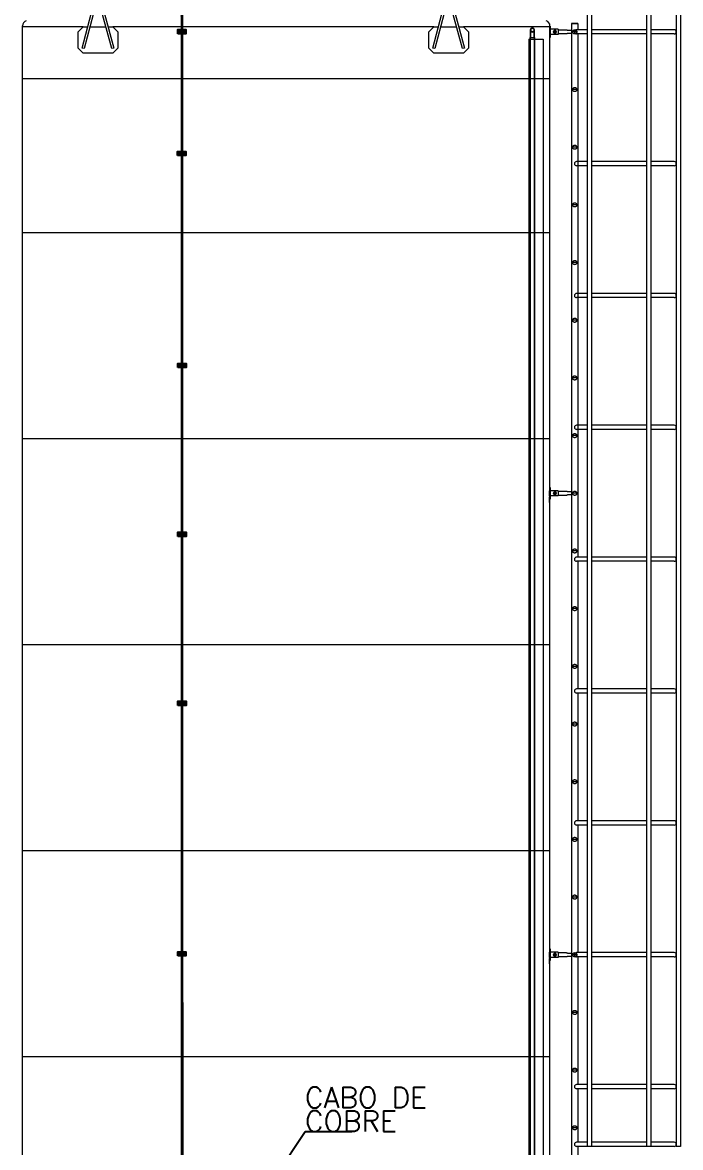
# Model space of a CAD drawing. Header units: millimetres. Extents: x 100 to 940, y 100 to 694.
# Drawn here: x 222.2 to 302, y 217 to 353.5 of the extents above; entities that cross this region are included whole.
import ezdxf

# ---------------------------------------------------------------- set-up
doc = ezdxf.new("R2010")
doc.units = ezdxf.units.MM
for name, pattern in [('DASHDOT', [25.4, 12.7, -6.35, 0, -6.35]), ('DASHED', [0.75, 0.5, -0.25]), ('HIDDEN', [9.525, 6.35, -3.175])]:
    doc.linetypes.add(name, pattern=pattern)
doc.layers.add('15', color=1, linetype='Continuous')
doc.layers.add('25', color=2, linetype='Continuous')
for name, color, linetype, lineweight in [('EIXO', 10, 'DASHDOT', 5), ('EQUIP', 200, 'Continuous', 15), ('LINPROJ', 10, 'HIDDEN', 13)]:
    doc.layers.add(name, color=color, linetype=linetype, lineweight=lineweight)
doc.styles.add('25CL', font='ROMANS.shx', dxfattribs={"height": 2.5})
pattern_1 = [(45, (-330.059658, -170.372186), (-0.01122532015, 0.01122532015), [])]
pattern_2 = [(45, (-333.32531, -211.97965), (-0.0168379802, 0.0168379802), []), (45, (-333.314085, -211.97965), (-0.0168379802, 0.0168379802), [])]
pattern_3 = [(45, (-48.179223, -140.106273), (-0.01122532015, 0.01122532015), [])]

msp = doc.modelspace()

# ---------------------------------------------------------------- hatches: boundary and pattern name
h = msp.add_hatch()
h.set_pattern_fill('ANSI32', color=0, scale=0.0025)
h.set_pattern_definition(pattern_2)
h.paths.add_polyline_path([(241.589, 354.282), (241.472, 354.282), (241.472, 352.947), (241.589, 352.947)])
h = msp.add_hatch()
h.set_pattern_fill('ANSI32', color=0, scale=0.0025)
h.set_pattern_definition(pattern_2)
h.paths.add_polyline_path([(241.589, 352.947), (241.472, 352.947), (241.472, 352.625), (241.589, 352.625)])
h = msp.add_hatch()
h.set_pattern_fill('ANSI31', color=256, scale=0.005)
h.set_pattern_definition([(45, (-333.32531, -171.003338), (-0.01122532015, 0.01122532015), [])])
h.paths.add_polyline_path([(241.589, 352.125), (241.472, 352.125), (241.472, 332.195), (241.589, 332.055)])
h = msp.add_hatch()
h.set_pattern_fill('ANSI31', scale=0.005)
h.paths.add_polyline_path([(241.589, 346.643), (241.472, 346.643), (241.472, 337.831), (241.589, 337.831)])
h.paths.add_polyline_path([(241.589, 352.125), (241.472, 352.125), (241.472, 346.643), (241.589, 346.643)])
h.paths.add_polyline_path([(241.589, 337.331), (241.472, 337.331), (241.472, 332.195), (241.472, 327.947), (241.589, 327.947), (241.589, 332.055)])
h = msp.add_hatch()
h.set_pattern_fill('ANSI31', color=0, scale=0.005)
h.set_pattern_definition(pattern_3)
h.paths.add_polyline_path([(241.589, 328.578), (241.472, 328.578), (241.472, 312.114), (241.589, 312.114)])
h = msp.add_hatch()
h.set_pattern_fill('ANSI31', color=0, scale=0.005)
h.set_pattern_definition(pattern_3)
h.paths.add_polyline_path([(241.589, 311.614), (241.472, 311.614), (241.472, 303.578), (241.589, 303.578)])
h = msp.add_hatch()
h.set_pattern_fill('ANSI31', color=0, scale=0.005)
h.set_pattern_definition(pattern_3)
h.paths.add_polyline_path([(241.589, 303.578), (241.472, 303.578), (241.472, 291.614), (241.589, 291.614)])
h = msp.add_hatch()
h.set_pattern_fill('ANSI31', color=0, scale=0.005)
h.set_pattern_definition(pattern_3)
h.paths.add_polyline_path([(241.589, 291.114), (241.472, 291.114), (241.472, 278.578), (241.589, 278.578)])
h = msp.add_hatch()
h.set_pattern_fill('ANSI31', color=256, scale=0.005)
h.set_pattern_definition(pattern_1)
h.paths.add_polyline_path([(241.589, 278.578), (241.472, 278.578), (241.472, 271.114), (241.589, 271.114)])
h = msp.add_hatch()
h.set_pattern_fill('ANSI31', color=256, scale=0.005)
h.set_pattern_definition(pattern_1)
h.paths.add_polyline_path([(241.589, 270.614), (241.472, 270.614), (241.472, 240.697), (241.589, 240.697)])
h = msp.add_hatch()
h.set_pattern_fill('ANSI31', color=256, scale=0.005)
h.set_pattern_definition([(45, (-330.057678, -171.003338), (-0.01122532015, 0.01122532015), [])])
h.paths.add_polyline_path([(241.591, 227.947), (241.474, 227.947), (241.474, 208.983), (241.591, 208.983)])
h.paths.add_polyline_path([(241.589, 240.197), (241.472, 240.197), (241.474, 227.947), (241.591, 227.947)])

# ---------------------------------------------------------------- linework, layer by layer
at = {"color": 2}
for p, q in [((241.472, 357.364), (241.472, 352.625)), ((241.589, 357.264), (241.589, 352.625)), ((241.53, 352.425), (241.03, 352.425)), ((241.03, 352.425), (242.03, 352.425)), ((241.53, 352.325), (241.03, 352.325)), ((241.03, 352.325), (242.03, 352.325)), ((241.472, 352.125), (241.472, 332.195)), ((241.589, 352.125), (241.589, 332.055)), ((241.507, 337.631), (241.007, 337.631)), ((241.007, 337.631), (242.007, 337.631)), ((241.507, 337.531), (241.007, 337.531)), ((241.007, 337.531), (242.007, 337.531)), ((241.472, 332.195), (241.472, 312.114)), ((241.589, 332.055), (241.589, 312.114)), ((241.539, 311.914), (241.039, 311.914)), ((241.039, 311.914), (242.039, 311.914)), ((241.539, 311.814), (241.039, 311.814)), ((241.039, 311.814), (242.039, 311.814)), ((241.472, 311.614), (241.472, 291.614)), ((241.589, 311.614), (241.589, 291.614)), ((241.539, 291.414), (241.039, 291.414)), ((241.039, 291.414), (242.039, 291.414)), ((241.539, 291.314), (241.039, 291.314)), ((241.039, 291.314), (242.039, 291.314)), ((241.472, 291.114), (241.472, 271.114)), ((241.589, 291.114), (241.589, 271.114)), ((241.539, 270.914), (241.039, 270.914)), ((241.039, 270.914), (242.039, 270.914)), ((241.539, 270.814), (241.039, 270.814)), ((241.039, 270.814), (242.039, 270.814)), ((241.472, 270.614), (241.473, 240.697)), ((241.589, 270.614), (241.59, 240.697)), ((241.53, 240.497), (241.03, 240.497)), ((241.03, 240.497), (242.03, 240.497)), ((241.53, 240.397), (241.03, 240.397)), ((241.03, 240.397), (242.03, 240.397)), ((241.473, 240.197), (241.474, 228.983)), ((241.59, 240.197), (241.591, 228.983)), ((241.474, 228.983), (241.474, 208.983)), ((241.591, 228.983), (241.591, 208.983))]:
    msp.add_line(p, q, dxfattribs=at)
at = {"color": 1}
for p, q in [((241.03, 352.527), (242.03, 352.527)), ((241.03, 352.425), (242.03, 352.425)), ((241.03, 352.325), (242.03, 352.325)), ((241.03, 352.222), (242.03, 352.222)), ((241.007, 337.734), (242.007, 337.734)), ((241.007, 337.631), (242.007, 337.631)), ((241.007, 337.531), (242.007, 337.531)), ((241.007, 337.428), (242.007, 337.428)), ((241.039, 312.017), (242.039, 312.017)), ((241.039, 311.914), (242.039, 311.914)), ((241.039, 311.814), (242.039, 311.814)), ((241.039, 311.711), (242.039, 311.711)), ((241.039, 291.517), (242.039, 291.517)), ((241.039, 291.414), (242.039, 291.414)), ((241.039, 291.314), (242.039, 291.314)), ((241.039, 291.211), (242.039, 291.211)), ((241.039, 271.017), (242.039, 271.017)), ((241.039, 270.914), (242.039, 270.914)), ((241.039, 270.814), (242.039, 270.814)), ((241.039, 270.711), (242.039, 270.711)), ((241.03, 240.599), (242.03, 240.599)), ((241.03, 240.497), (242.03, 240.497)), ((241.03, 240.397), (242.03, 240.397)), ((241.03, 240.294), (242.03, 240.294))]:
    msp.add_line(p, q, dxfattribs=at)
at = {"color": 2}
for points in [[(241.03, 352.125), (241.03, 352.625), (242.03, 352.625), (242.03, 352.125)], [(241.007, 337.331), (241.007, 337.831), (242.007, 337.831), (242.007, 337.331)], [(241.039, 311.614), (241.039, 312.114), (242.039, 312.114), (242.039, 311.614)], [(241.039, 291.114), (241.039, 291.614), (242.039, 291.614), (242.039, 291.114)], [(241.039, 270.614), (241.039, 271.114), (242.039, 271.114), (242.039, 270.614)], [(241.03, 240.197), (241.03, 240.697), (242.03, 240.697), (242.03, 240.197)]]:
    msp.add_lwpolyline(points, close=True, dxfattribs=at)
at = {"layer": '15'}
msp.add_line((251.699, 211.723), (256.475, 218.89), dxfattribs=at)
at = {"layer": '15', "color": 1}
msp.add_line((256.475, 218.89), (262.14, 218.89), dxfattribs=at)
at = {"layer": 'EIXO', "ltscale": 4}
for p, q in [((289.525, 352.347), (288.864, 352.347)), ((289.525, 345.347), (288.864, 345.347)), ((289.525, 338.347), (288.864, 338.347)), ((289.525, 331.347), (288.864, 331.347)), ((289.525, 324.347), (288.864, 324.347)), ((289.525, 317.347), (288.864, 317.347)), ((289.525, 310.347), (288.864, 310.347)), ((289.525, 303.347), (288.864, 303.347)), ((289.525, 296.347), (288.864, 296.347)), ((289.525, 289.347), (288.864, 289.347)), ((289.525, 282.347), (288.864, 282.347)), ((289.525, 275.347), (288.864, 275.347)), ((289.525, 268.347), (288.864, 268.347)), ((289.525, 261.347), (288.864, 261.347)), ((289.525, 254.347), (288.864, 254.347)), ((289.525, 247.347), (288.864, 247.347)), ((289.525, 240.347), (288.864, 240.347)), ((289.525, 233.347), (288.864, 233.347)), ((289.525, 226.347), (288.864, 226.347)), ((289.525, 219.347), (288.864, 219.347))]:
    msp.add_line(p, q, dxfattribs=at)
at = {"layer": 'EQUIP'}
for p, q in [((290.714, 379.685), (290.714, 352.347)), ((291.222, 379.685), (291.222, 352.347)), ((297.922, 379.685), (297.922, 352.347)), ((298.43, 379.685), (298.43, 352.347)), ((301.526, 379.685), (301.526, 352.347)), ((302.034, 379.685), (302.034, 352.347)), ((222.197, 177.947), (222.197, 353.086)), ((229.547, 352.947), (222.197, 352.947)), ((272.093, 352.947), (233.147, 352.947)), ((286.197, 352.947), (275.693, 352.947)), ((286.197, 177.947), (286.197, 353.086)), ((287.197, 352.664), (286.237, 352.664)), ((286.705, 352.507), (286.613, 352.347)), ((286.613, 352.347), (286.705, 352.187)), ((286.89, 352.507), (286.705, 352.507)), ((286.982, 352.347), (286.89, 352.507)), ((286.89, 352.187), (286.982, 352.347)), ((287.197, 352.664), (287.197, 352.029)), ((288.817, 353.347), (288.817, 352.547)), ((289.577, 353.347), (288.817, 353.347)), ((289.577, 353.307), (288.817, 353.307)), ((290.714, 352.601), (289.424, 352.601)), ((289.577, 353.347), (289.577, 352.601)), ((290.714, 353.047), (290.714, 217.093)), ((291.222, 353.047), (291.222, 217.093)), ((297.922, 352.601), (291.222, 352.601)), ((297.922, 353.047), (297.922, 217.093)), ((298.43, 353.047), (298.43, 217.093)), ((301.272, 352.601), (298.43, 352.601)), ((301.526, 353.047), (301.526, 217.093)), ((302.034, 353.047), (302.034, 217.093)), ((287.197, 352.029), (286.237, 352.029)), ((286.705, 352.187), (286.89, 352.187)), ((288.817, 352.147), (288.817, 296.547)), ((290.714, 352.093), (289.424, 352.093)), ((289.577, 352.093), (289.577, 288.601)), ((297.922, 352.093), (291.222, 352.093)), ((301.272, 352.093), (298.43, 352.093)), ((286.197, 346.643), (222.197, 346.643)), ((290.714, 336.601), (289.424, 336.601)), ((290.714, 336.093), (289.424, 336.093)), ((297.922, 336.601), (291.222, 336.601)), ((297.922, 336.093), (291.222, 336.093)), ((301.272, 336.601), (298.43, 336.601)), ((301.272, 336.093), (298.43, 336.093)), ((286.197, 327.947), (222.197, 327.947)), ((290.714, 320.601), (289.424, 320.601)), ((290.714, 320.093), (289.424, 320.093)), ((297.922, 320.601), (291.222, 320.601)), ((297.922, 320.093), (291.222, 320.093)), ((301.272, 320.601), (298.43, 320.601)), ((301.272, 320.093), (298.43, 320.093)), ((290.714, 304.601), (289.424, 304.601)), ((297.922, 304.601), (291.222, 304.601)), ((301.272, 304.601), (298.43, 304.601)), ((290.714, 304.093), (289.424, 304.093)), ((297.922, 304.093), (291.222, 304.093)), ((301.272, 304.093), (298.43, 304.093)), ((286.197, 302.947), (222.197, 302.947)), ((287.197, 296.664), (286.237, 296.664)), ((286.705, 296.507), (286.613, 296.347)), ((286.613, 296.347), (286.705, 296.187)), ((286.89, 296.507), (286.705, 296.507)), ((286.982, 296.347), (286.89, 296.507)), ((286.89, 296.187), (286.982, 296.347)), ((287.197, 296.664), (287.197, 296.029)), ((287.197, 296.029), (286.237, 296.029)), ((286.705, 296.187), (286.89, 296.187)), ((288.817, 296.147), (288.817, 240.547)), ((290.714, 288.601), (289.424, 288.601)), ((290.714, 288.093), (289.424, 288.093)), ((289.577, 288.093), (289.577, 272.601)), ((297.922, 288.601), (291.222, 288.601)), ((297.922, 288.093), (291.222, 288.093)), ((301.272, 288.601), (298.43, 288.601)), ((301.272, 288.093), (298.43, 288.093)), ((286.197, 277.947), (222.197, 277.947)), ((290.714, 272.601), (289.424, 272.601)), ((290.714, 272.093), (289.424, 272.093)), ((289.577, 272.093), (289.577, 256.601)), ((297.922, 272.601), (291.222, 272.601)), ((297.922, 272.093), (291.222, 272.093)), ((301.272, 272.601), (298.43, 272.601)), ((301.272, 272.093), (298.43, 272.093)), ((290.714, 256.601), (289.424, 256.601)), ((290.714, 256.093), (289.424, 256.093)), ((289.577, 256.093), (289.577, 240.601)), ((297.922, 256.601), (291.222, 256.601)), ((297.922, 256.093), (291.222, 256.093)), ((301.272, 256.601), (298.43, 256.601)), ((301.272, 256.093), (298.43, 256.093)), ((286.197, 252.947), (222.197, 252.947)), ((287.197, 240.664), (286.237, 240.664)), ((286.705, 240.507), (286.613, 240.347)), ((286.613, 240.347), (286.705, 240.187)), ((286.89, 240.507), (286.705, 240.507)), ((286.982, 240.347), (286.89, 240.507)), ((286.89, 240.187), (286.982, 240.347)), ((287.197, 240.664), (287.197, 240.029)), ((290.714, 240.601), (289.424, 240.601)), ((297.922, 240.601), (291.222, 240.601)), ((301.272, 240.601), (298.43, 240.601)), ((287.197, 240.029), (286.237, 240.029)), ((286.705, 240.187), (286.89, 240.187)), ((288.817, 240.147), (288.817, 184.547)), ((290.714, 240.093), (289.424, 240.093)), ((289.577, 240.093), (289.577, 224.601)), ((297.922, 240.093), (291.222, 240.093)), ((301.272, 240.093), (298.43, 240.093)), ((286.197, 227.947), (222.197, 227.947)), ((290.714, 224.601), (289.424, 224.601)), ((290.714, 224.093), (289.424, 224.093)), ((289.577, 224.093), (289.577, 217.601)), ((297.922, 224.601), (291.222, 224.601)), ((297.922, 224.093), (291.222, 224.093)), ((301.272, 224.601), (298.43, 224.601)), ((301.272, 224.093), (298.43, 224.093)), ((290.714, 217.601), (289.424, 217.601)), ((301.272, 217.093), (289.424, 217.093)), ((289.577, 217.093), (289.577, 183.347)), ((297.922, 217.601), (291.222, 217.601)), ((301.272, 217.601), (298.43, 217.601)), ((302.034, 217.093), (301.526, 217.093))]:
    msp.add_line(p, q, dxfattribs=at)
at = {"layer": 'EQUIP', "ltscale": 25.4}
for p, q in [((283.802, 352.578), (283.802, 351.678)), ((283.842, 352.578), (283.842, 351.678)), ((284.27, 351.678), (284.27, 352.578)), ((284.31, 351.678), (284.31, 352.578)), ((283.646, 351.478), (283.646, 182.465)), ((283.646, 351.478), (283.762, 351.478)), ((283.762, 351.678), (283.762, 182.465)), ((283.762, 351.678), (284.35, 351.678)), ((283.762, 351.478), (283.806, 351.478)), ((283.799, 351.478), (283.799, 182.465)), ((283.802, 351.678), (283.802, 183.465)), ((283.806, 351.478), (283.806, 182.465)), ((283.806, 351.478), (284.056, 351.478)), ((284.056, 351.478), (284.306, 351.478)), ((284.306, 351.478), (284.306, 182.465)), ((284.306, 351.478), (284.35, 351.478)), ((284.31, 183.465), (284.31, 351.678)), ((284.313, 351.478), (284.313, 182.465)), ((284.35, 182.465), (284.35, 351.678)), ((284.35, 351.478), (285.386, 351.478)), ((285.386, 351.478), (285.386, 182.465))]:
    msp.add_line(p, q, dxfattribs=at)
at = {"layer": 'EQUIP'}
for points in [[(229.665, 350.313), (229.426, 350.38), (230.53, 354.515, -0.767327), (232.161, 354.515), (233.265, 350.38), (233.026, 350.313), (231.921, 354.451, 0.767327), (230.77, 354.451)], [(272.21, 350.313), (271.971, 350.38), (273.075, 354.515, -0.767327), (274.706, 354.515), (275.81, 350.38), (275.571, 350.313), (274.466, 354.451, 0.767327), (273.315, 354.451)]]:
    msp.add_lwpolyline(points, format="xyb", close=True, dxfattribs=at)
for points in [[(232.583, 352.947), (233.147, 352.947), (233.747, 352.347), (233.747, 350.347), (233.147, 349.747), (229.547, 349.747), (228.947, 350.347), (228.947, 352.347), (229.547, 352.947), (230.108, 352.947)], [(230.368, 352.947), (232.323, 352.947)], [(275.128, 352.947), (275.693, 352.947), (276.293, 352.347), (276.293, 350.347), (275.693, 349.747), (272.093, 349.747), (271.493, 350.347), (271.493, 352.347), (272.093, 352.947), (272.654, 352.947)], [(272.654, 352.947), (272.657, 352.947)], [(272.913, 352.947), (274.868, 352.947)]]:
    msp.add_lwpolyline(points, dxfattribs=at)
for points in [[(286.237, 353.047), (286.237, 351.647), (286.197, 351.647), (286.197, 353.047)], [(286.237, 297.047), (286.237, 295.647), (286.197, 295.647), (286.197, 297.047)], [(286.237, 241.047), (286.237, 239.647), (286.197, 239.647), (286.197, 241.047)]]:
    msp.add_lwpolyline(points, close=True, dxfattribs=at)
for points in [[(287.197, 352.601), (288.189, 352.601, -0.1316525), (288.239, 352.587), (288.286, 352.56, 0.1316525), (288.336, 352.547), (288.817, 352.547)], [(288.817, 352.147), (288.336, 352.147, 0.1316525), (288.286, 352.133), (288.239, 352.106, -0.1316525), (288.189, 352.093), (287.197, 352.093)], [(287.197, 296.601), (288.189, 296.601, -0.1316525), (288.239, 296.587), (288.286, 296.56, 0.1316525), (288.336, 296.547), (288.817, 296.547)], [(288.817, 296.147), (288.336, 296.147, 0.1316525), (288.286, 296.133), (288.239, 296.106, -0.1316525), (288.189, 296.093), (287.197, 296.093)], [(287.197, 240.601), (288.189, 240.601, -0.1316525), (288.239, 240.587), (288.286, 240.56, 0.1316525), (288.336, 240.547), (288.817, 240.547)], [(288.817, 240.147), (288.336, 240.147, 0.1316525), (288.286, 240.133), (288.239, 240.106, -0.1316525), (288.189, 240.093), (287.197, 240.093)]]:
    msp.add_lwpolyline(points, format="xyb", dxfattribs=at)
at = {"layer": 'EQUIP', "ltscale": 25.4}
msp.add_circle((284.056, 352.578), 0.214, dxfattribs=at)
at = {"layer": 'EQUIP'}
for centre, radius in [((286.797, 352.347), 0.16), ((286.797, 352.347), 0.1), ((286.797, 352.347), 0.0838), ((286.797, 296.347), 0.16), ((286.797, 296.347), 0.1), ((286.797, 296.347), 0.0838), ((286.797, 240.347), 0.16), ((286.797, 240.347), 0.1), ((286.797, 240.347), 0.0838)]:
    msp.add_circle(centre, radius, dxfattribs=at)
for centre, radius, start, end in [((222.797, 353.086), 0.6, 105, 180), ((285.597, 353.086), 0.6, 360, 75), ((288.337, 352.347), 0.52, 337.38014, 22.61986), ((289.424, 352.347), 0.254, 90, 270), ((301.272, 352.347), 0.254, 270, 90), ((289.424, 336.347), 0.254, 90, 270), ((301.272, 336.347), 0.254, 270, 90), ((289.424, 320.347), 0.254, 90, 270), ((301.272, 320.347), 0.254, 270, 90), ((289.424, 304.347), 0.254, 90, 270), ((301.272, 304.347), 0.254, 270, 90), ((288.337, 296.347), 0.52, 337.38014, 22.61986), ((289.424, 288.347), 0.254, 90, 270), ((301.272, 288.347), 0.254, 270, 90), ((289.424, 272.347), 0.254, 90, 270), ((301.272, 272.347), 0.254, 270, 90), ((289.424, 256.347), 0.254, 90, 270), ((301.272, 256.347), 0.254, 270, 90), ((288.337, 240.347), 0.52, 337.38014, 22.61986), ((289.424, 240.347), 0.254, 90, 270), ((301.272, 240.347), 0.254, 270, 90), ((289.424, 224.347), 0.254, 90, 270), ((301.272, 224.347), 0.254, 270, 90), ((289.424, 217.347), 0.254, 90, 270), ((301.272, 217.347), 0.254, 270, 90)]:
    msp.add_arc(centre, radius, start, end, dxfattribs=at)
at = {"layer": 'EQUIP', "ltscale": 25.4}
for start, end in [(0, 180), (180, 0)]:
    msp.add_arc((284.056, 352.578), 0.254, start, end, dxfattribs=at)
at = {"layer": 'LINPROJ', "linetype": 'DASHED'}
for points in [[(286.107, 296.647), (286.107, 295.247), (286.147, 295.247), (286.147, 296.647)], [(286.107, 240.647), (286.107, 239.247), (286.147, 239.247), (286.147, 240.647)]]:
    msp.add_lwpolyline(points, close=True, dxfattribs=at)
at = {"layer": 'LINPROJ', "ltscale": 100}
for centre in [(289.197, 352.347), (289.197, 345.347), (289.197, 338.347), (289.197, 331.347), (289.197, 324.347), (289.197, 317.347), (289.197, 310.347), (289.197, 303.347), (289.197, 296.347), (289.197, 289.347), (289.197, 282.347), (289.197, 275.347), (289.197, 268.347), (289.197, 261.347), (289.197, 254.347), (289.197, 247.347), (289.197, 240.347), (289.197, 233.347), (289.197, 226.347), (289.197, 219.347)]:
    msp.add_circle(centre, 0.254, dxfattribs=at)

# ---------------------------------------------------------------- texts
at = {"layer": '25', "style": '25CL'}
for s, p in [('CABO DE', (256.475, 221.761)), ('COBRE', (256.475, 218.89))]:
    msp.add_text(s, height=2.5, dxfattribs=at).set_placement(p)

doc.saveas('drawing.dxf')
